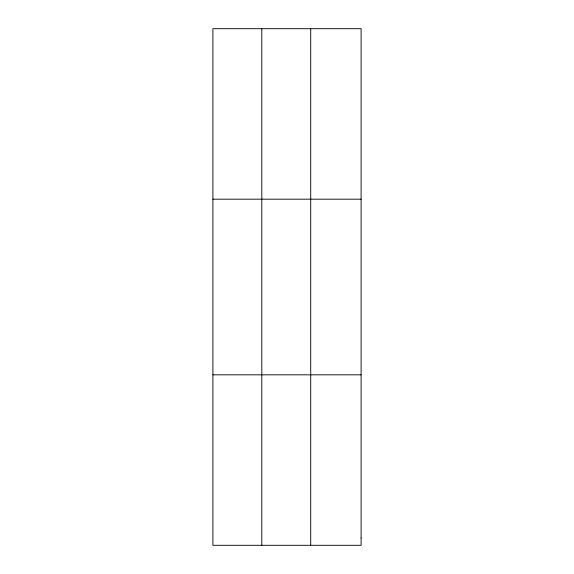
<?xml version="1.0" encoding="UTF-8"?>
<svg xmlns="http://www.w3.org/2000/svg" width="574" height="574" viewBox="0 0 574 574"><rect width="100%" height="100%" fill="white"/><g stroke="black" fill="none" stroke-linecap="round" stroke-linejoin="round"><path stroke-width="0.86" d="M310.713 545.3L310.713 28.7M212.897 199.178L361.103 199.178M212.897 374.822L361.103 374.822M261.809 28.7L261.809 545.3M361.103 537.888L361.103 545.3L212.897 545.3L212.897 28.7L361.103 28.7L361.103 537.888"/></g></svg>
